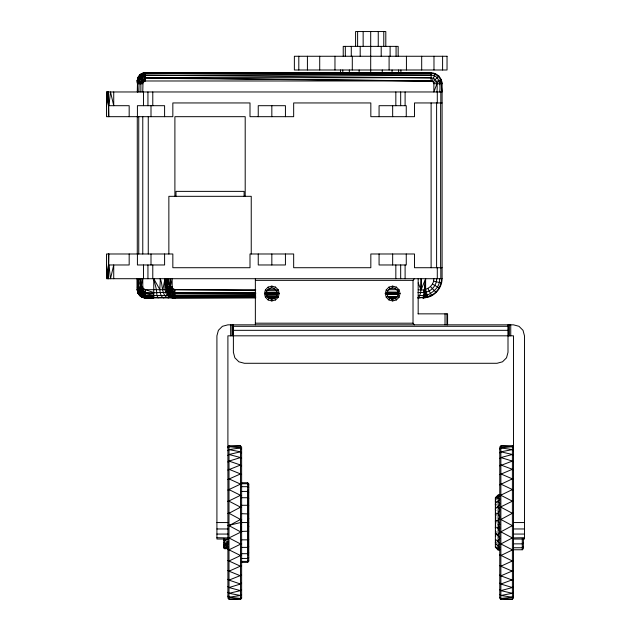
<?xml version="1.0" encoding="UTF-8"?>
<svg xmlns="http://www.w3.org/2000/svg" width="631" height="631" viewBox="0 0 631 631"><rect width="100%" height="100%" fill="white"/><g stroke="black" fill="none" stroke-linecap="round" stroke-linejoin="round"><path stroke-width="0.95" d="M142.772 91.968L143.024 80.721L139.688 78.843L137.834 79.758L137.274 80.997L137.574 78.82L138.378 76.864L141.391 73.843L145.516 72.739L431.115 72.739C437.015 72.857 441.976 77.826 442.094 83.726L442.094 278.705C442.079 287.941 434.633 296.838 425.294 297.651M140.871 91.968L140.871 83.726L145.154 81.02C145.942 77.787 142.985 74.482 139.688 75.152L137.574 78.82L137.274 91.968M418.921 297.414L420.703 292.539L421.153 278.705L421.161 289.684L425.617 278.705L425.617 289.337L427.676 297.311L417.872 297.927L418.921 297.414L427.274 297.414L427.558 296.846C435.571 294.661 441.534 287.026 441.59 278.705M174.44 297.927C164.77 297.398 165.819 285.441 166.663 278.705C166.647 285.457 164.667 297.509 174.897 297.927L255.697 297.54L174.897 297.304L170.575 296.578C164.857 292.603 167.523 284.415 167.002 278.705L167.231 286.939L168.067 278.705L167.743 286.939L166.789 289.945L169.944 295.986M137.613 91.968C138.039 85.753 135.192 73.89 144.578 72.991M163.839 297.927L162.482 297.414C158.081 292.248 160.668 284.786 160.203 278.705C163.003 284.62 161.126 293.029 166.687 297.414L168.706 297.927M141.391 73.843L138.165 77.542L138.378 76.864L137.582 78.772L137.613 83.726L138.504 76.84L142.377 73.362L145.516 72.739L431.115 73.37C436.92 73.425 440.951 78.402 442.094 83.726L433.86 83.726L433.055 81.785L431.115 80.981L144.641 77.668M107.522 278.705L106.521 264.973L108.437 278.705L108.934 253.985M255.697 297.927L145.516 297.927L143.174 296.578L142.464 295.127C139.333 290.039 136.88 285.023 138.883 278.705C139.427 284.881 141.123 290.962 145.516 295.513L153.751 296.665L145.516 296.704L153.751 297.414L172.933 297.398C164.557 295.56 166.742 284.873 166.663 278.705M174.897 297.304L174.755 297.887L172.555 296.578L171.845 295.127M153.751 297.414L145.516 297.304L145.375 297.887C135.247 297.406 137.124 285.401 137.613 278.705C137.968 285.236 135.215 297.643 145.516 297.927L145.516 289.684L140.681 286.939L141.202 288.974L140.91 291.577L142.921 295L145.516 295.513L169.069 295.513M422.873 297.927L423.22 297.256L423.346 297.919L425.404 297.319L424.789 289.597L425.617 278.705L423.63 295.513L422.873 297.927L427.274 297.414M495.65 517.594L495.682 523.919M138.883 91.968L139.104 81.241L140.689 75.057M495.627 531.105L495.682 536.326M137.613 83.726L137.274 82.724L138.875 76.493L137.274 81.533L137.984 78.331L137.274 80.981L137.582 78.772L137.842 79.751M159.911 289.684L153.751 278.705L153.751 297.927C147.441 298.991 137.471 297.903 137.274 289.684L138.378 293.809L137.274 289.684C137.337 294.014 141.013 297.816 145.375 297.887L141.194 296.578L141.312 295.442L139.104 289.424L140.39 286.939L140.871 278.705L140.887 286.939L142.787 287.215L143.024 289.937L145.516 295.513L144.467 297.177L141.194 296.578L138.473 293.778L137.582 291.893L137.274 278.705L137.668 288.974L138.473 293.778L141.391 296.822M255.697 289.684L174.897 289.684L174.897 297.927C167.712 298.771 171.577 291.025 170.062 286.939L172.168 287.215L172.61 288.288L174.897 289.684L255.697 290.615M495.658 531.239L495.611 535.38L495.698 531.286M418.258 289.684C425.428 291.38 433.954 286.6 433.86 278.705M436.707 278.705C436.668 284.841 432.267 290.528 426.335 292.098L423.63 295.513L418.345 295.513M439.681 278.705C440.13 288.88 430.807 293.423 423.243 297.414L425.278 297.643M170.062 286.939L172.61 288.288L172.405 289.937L174.897 295.513L173.848 297.177M138.883 278.705L137.85 286.939L137.613 278.705L137.582 291.893L137.274 289.369M495.682 512.411L495.65 518.422M137.274 81.02L137.582 78.772L137.274 82.724L138.102 77.692L137.274 80.981M108.934 116.68L108.437 91.968L106.521 105.692L106.521 91.968L442.094 91.968L440.683 79.766L441.258 79.522L433.647 82.677M495.65 525.797L495.374 527.705L495.737 526.017M137.274 81.565L137.4 80.729L137.732 83.726M170.78 296.822L167.767 293.809L166.663 289.684L145.516 289.684L144.262 293.825L142.44 295.608L139.79 295.008L138.504 293.825L138.173 292.366M174.897 289.684L173.643 293.825L171.821 295.608L169.171 295.008L167.854 293.778L167.223 290.915L169.069 291.822L170.291 291.577L173.809 289.369M140.871 83.726L142.921 75.657L145.516 72.778L145.154 81.02M495.848 542.542L495.374 542.628L495.65 541.019M227.901 513.421L228.998 513.287L240.529 519.463L241.626 519.51L240.529 525.647L241.626 531.696L228.998 537.935L216.914 537.715M137.984 292.334L138.118 293.005L137.274 289.132L137.582 291.893M162.877 289.684L164.928 278.705L166.379 289.684M495.737 512.916L495.374 514.707L495.919 515.519M137.274 287.941L139.688 295.513L142.377 297.304L145.516 297.887L151.921 297.524M143.221 288.288L139.104 289.424L138.615 291.577L139.979 295.063L139.688 291.822L138.615 291.577L137.408 289.945L138.363 286.939M140.887 286.939L142.772 278.705L142.787 287.215L140.681 286.939M170.267 286.939L172.153 278.705L172.168 287.215L170.267 286.939L170.252 278.705L169.771 286.939L167.996 291.577L169.171 295.008L170.575 296.578L174.755 297.887L172.05 297.414M495.919 542.234L495.374 542.628L495.737 541.09M431.115 73.37L145.516 73.377L144.207 74.087L141.652 74.087L139.688 78.843L142.724 75.602L140.91 79.088L139.104 81.241L137.668 81.691L138.883 83.726M439.657 91.968C440.69 85.43 439.752 75.31 431.115 75.152L145.516 75.184L142.921 75.657L140.91 79.088L141.202 81.683L140.689 83.726L139.104 81.241L138.615 79.088L139.688 75.152L142.377 73.362L145.516 72.778C142.204 72.967 139.317 74.868 137.897 77.842M167.546 293.123L168.012 294.054L166.97 291.893L167.223 290.915M439.649 83.726L440.683 79.766M264.421 293.533L265.414 289.826L268.128 287.113L271.835 286.119L275.542 287.113L278.255 289.826L279.249 293.533L278.255 297.24L275.542 299.954L271.835 300.948L268.128 299.954L265.414 297.24L264.421 293.533L266.203 293.533L266.96 290.717L270.376 288.091M270.376 298.968L274.651 298.408L276.709 296.349L277.466 293.533L276.709 290.717L273.294 288.091M248.33 520.094L248.772 518.453M385.249 293.533L386.243 289.826L388.956 287.113L392.663 286.119L396.371 287.113L399.084 289.826L400.078 293.533L399.084 297.24L396.371 299.954L392.663 300.948L388.956 299.954L386.243 297.24L385.249 293.533L387.04 293.533L387.789 290.717L389.848 288.659L392.663 287.902L395.479 288.659L397.538 290.717L398.295 293.533L397.538 296.349L395.479 298.408L391.212 298.968M137.408 289.945L137.274 278.705M241.626 519.51L240.529 522.555L227.901 525.607M432.164 81.186L435.319 73.575L435.075 74.166M400.582 72.81L431.115 72.739L431.115 80.981L145.516 78.236L144.026 81.533L143.024 80.721L141.202 81.683L139.104 81.241M427.077 294.977L425.231 293.66L423.914 291.025L424.955 290.946L425.617 289.337M495.374 527.587L499.768 528.115L498.119 524.416L499.768 524.432L498.119 520.685L499.768 516.97L498.119 513.366L499.768 509.927L498.119 506.725L499.768 503.814L498.119 501.259L499.768 499.097L498.119 497.37L495.374 499.886M138.615 79.088L140.24 75.539M138.165 77.542L138.497 76.943M498.119 497.37L499.768 496.116L498.119 496.36L499.768 495.863L498.119 495.351L495.374 498.072L498.119 495.351L499.768 495.098L498.119 495.098L495.374 497.867L495.374 547.274L498.119 550.019L499.768 549.767L498.119 549.514L499.768 549.254L498.119 547.511L499.768 547.747L498.119 546.02L499.768 543.859L498.119 541.303L499.768 538.393L498.119 535.191L499.768 531.752L498.119 528.147M495.792 520.275L495.611 522.862L495.374 521.143L495.919 520.638M268.128 299.954L269.019 298.408L273.294 298.968M275.542 287.113L274.651 288.659L271.835 287.902L269.019 288.659L268.128 287.113M388.956 299.954L389.848 298.408L392.663 299.157L395.479 298.408L396.371 299.954M396.371 287.113L395.479 288.659L394.123 288.091M423.914 291.025L424.789 289.597M495.848 543.796L495.374 544.553L495.792 543.906M439.034 80.445L436.952 83.726L433.86 91.968L433.86 83.726M495.919 543.851L495.374 544.553L495.919 544.253M495.848 533.227L495.374 533.818L495.919 533.716M495.919 508.302L495.374 508.957L495.65 510.747M414.409 324.839L413.021 323.19L413.021 280.353L414.409 278.705M142.464 295.127L139.688 291.822L144.428 289.369M142.07 290.907L144.641 293.005L167.373 292.334M145.516 78.236L144.594 77.542L145.516 76.611L142.921 75.657M433.055 81.785L438.876 75.957M227.901 446.764L228.998 445.667L240.529 445.92L241.626 447.008L241.626 598.354L240.529 599.45L228.998 599.198L227.901 598.109L227.901 335.818L513.5 335.818L513.5 598.109L512.396 599.198L500.864 599.45L499.768 598.354L499.768 447.008L500.864 445.92L512.396 445.667L513.5 446.764M241.626 562.379L247.667 562.379L248.772 561.282L248.772 483.835L247.667 482.739L241.626 482.739M513.5 549.767L522.287 549.767L523.383 548.678L523.383 538.637M227.901 447.75L228.998 446.661L240.529 445.92L240.529 599.45M228.998 445.667L228.998 599.198L240.529 598.456L241.626 597.368M248.772 560.304L247.667 561.377L241.626 561.377M499.768 448.964L500.864 447.9L512.396 446.661L513.5 447.75M499.768 597.368L500.864 598.456L512.396 597.218L513.5 596.153M227.901 450.668L228.998 449.627L240.529 447.9L241.626 448.964M227.901 596.153L228.998 597.218L240.529 595.49L241.626 594.449M143.663 73.291L139.688 75.152L141.652 74.087M499.768 452.829L500.864 451.82L512.396 449.627L513.5 450.668M499.768 594.449L500.864 595.49L512.396 593.298L513.5 592.288M495.374 497.867L498.119 495.351M523.383 546.738L522.287 547.747L513.5 547.747M143.024 80.721L145.169 78.772L145.516 80.981L431.115 80.981M248.772 557.441L247.667 558.435L241.626 558.435M227.901 455.448L228.998 454.478L240.529 451.82L241.626 452.829M227.901 592.288L228.998 593.298L240.529 590.64L241.626 589.669M499.768 458.5L500.864 457.57L512.396 454.478L513.5 455.448M499.768 589.669L500.864 590.64L512.396 587.548L513.5 586.617M495.792 533.471L495.374 533.818L495.816 533.597M227.901 461.963L228.998 461.087L240.529 457.57L241.626 458.5M227.901 586.617L228.998 587.548L240.529 584.03L241.626 583.154M248.772 552.835L247.667 553.687L241.626 553.687M495.374 503.388L498.119 501.259M523.383 543.007L522.287 543.859L513.5 543.859M499.768 465.828L512.396 461.087L513.5 461.963M227.901 470.056L240.529 465.008L241.626 465.828M227.901 579.29L228.998 580.11L241.626 575.062M499.768 474.622L512.396 469.29L513.5 470.056M499.768 575.062L500.864 575.827L513.5 570.495M248.772 546.698L247.667 547.385L241.626 547.385M499.768 484.789L512.396 478.882L513.5 479.505M495.374 542.628L495.848 542.337M265.414 297.24L266.96 296.349L266.203 291.664M276.709 290.717L278.255 289.826M386.243 297.24L387.789 296.349L387.04 293.533M397.538 290.717L399.084 289.826M495.374 508.302L498.119 506.725M227.901 479.505L240.529 473.928L241.626 474.622M227.901 570.495L228.998 571.189L241.626 565.613M240.529 519.463L228.998 525.655L240.529 531.83M499.768 519.51L500.864 519.463L512.396 513.287L513.5 513.421M499.768 531.696L500.864 531.83L512.396 525.655L513.5 525.607M228.998 513.287L240.529 507.174L241.626 507.395M499.768 507.395L512.396 501.164L513.5 501.471M499.768 543.646L500.864 543.954L512.396 537.935L524.479 537.715M241.626 495.682L240.529 495.296L227.901 501.471M227.901 549.435L228.998 549.822L241.626 543.646M499.768 484.663L500.864 484.111L513.5 490.066M499.768 565.613L500.864 566.236L513.5 560.454M499.768 495.682L512.396 489.593M513.5 549.435L500.864 555.525L499.768 555.051M227.901 490.066L240.529 484.111L241.626 484.663M227.901 560.454L228.998 561.006L241.626 555.051M141.194 296.578L143.174 296.578L145.516 295.513L143.142 294.835L140.91 291.577L144.262 293.825M170.575 296.578L172.555 296.578L174.897 295.513L255.697 295M248.772 539.355L247.667 539.836L241.626 539.836M495.808 501.251L495.374 501.432L495.919 501.408M223.721 539.915L224.549 540.475L228.39 538.898M426.051 297.382L431.462 295.332M223.721 542.636L224.549 543.291L228.39 541.942L224.549 540.475M166.663 287.941L167.057 288.982L168.493 289.424L172.61 288.288M499.768 583.154L500.864 584.03L513.5 579.376L512.396 580.11L500.864 575.827M495.374 514.281L498.119 513.366M145.169 78.772L142.078 79.751L144.278 76.895L145.516 76.611M423.346 297.919L424.726 297.516M223.721 544.837L224.549 545.563L228.39 544.498L224.549 544.427L228.39 543.906L224.549 543.291M139.751 75.681L144.207 74.087L145.516 75.184L431.115 77.826C438.3 78.149 437.251 87.023 436.96 91.968M142.921 295L141.312 295.442L143.174 296.578M171.821 295.608L174.897 295.513C170.512 290.962 168.808 284.881 168.272 278.705L167.743 286.939L170.693 295.442L172.35 294.993L174.897 295.513L255.697 295.971M495.848 501.322L495.374 501.432L495.808 501.195L495.374 500.344M425.404 297.319L427.558 296.846L423.243 297.414M248.772 531.176L241.626 531.42M223.721 546.454L224.549 547.235L228.39 546.478L224.549 545.563M142.251 73.488L145.516 73.141M417.872 297.927L421.437 297.485M223.721 538.33L223.721 547.818L224.549 548.647L228.39 548.544L224.549 548.339L223.721 547.527L224.549 548.276L228.39 547.834L224.549 547.235M224.549 548.339L227.428 548.039M495.374 520.875L498.119 520.685M142.44 295.608L145.516 295.513M227.901 501.195L228.998 501.164L240.529 507.174M241.626 543.922L240.529 543.954L228.998 537.935M265.548 294.937L277.372 294.866M386.74 294.172L398.563 294.093M255.697 292.65L174.03 293.005L171.458 290.907M265.548 292.626L278.358 292.603M386.74 292.374L398.563 292.35M431.115 77.826L144.594 77.542M137.274 83.726L142.772 83.726M442.094 102.948L414.496 102.948L414.496 116.68L370.831 116.68L370.831 102.948L293.667 102.948L293.667 116.68L250.002 116.68L250.002 102.948L172.839 102.948L172.839 116.68L106.521 116.68L106.521 91.968M442.094 267.718L414.496 267.718L414.496 253.985L370.831 253.985L370.831 267.718L293.667 267.718L293.667 253.985L250.002 253.985L250.002 267.718L172.839 267.718L172.839 253.985L106.521 253.985L106.521 278.705L442.094 278.705M255.358 280.353L413.021 280.353M137.274 286.939L142.772 286.939M166.663 286.939L172.153 286.939M267.52 289.684L276.386 289.684M388.712 289.684L397.577 289.684M417.967 292.539L423.874 292.539L425.231 293.66M277.466 293.533L279.249 293.533M398.295 293.533L400.078 293.533M255.697 293.754L174.897 293.723L255.697 293.841M265.548 293.754L278.358 293.762M386.74 293.801L398.563 293.801L386.74 293.73M255.697 296.744L174.897 296.704L255.697 297.13M266.534 296.751L277.372 296.751M397.577 296.815L387.726 296.815L397.577 296.783M268.498 297.927L275.4 297.927M388.657 297.927L396.591 297.879M418.069 313.852L447.592 313.852L447.592 324.839M255.358 323.19L413.021 323.19M233.391 326.306L508.002 326.306M233.391 330.328L508.002 330.328M241.626 483.74L247.667 483.74L248.772 484.805M241.626 486.682L247.667 486.682L248.772 487.676M241.626 491.423L247.667 491.423L248.772 492.283M241.626 497.733L247.667 497.733L248.772 498.419M241.626 505.281L247.667 505.281L248.772 505.754M241.626 513.697L248.772 513.942M216.914 522.555L227.901 522.555M241.626 522.555L248.772 522.555M513.5 522.555L524.479 522.555M216.914 528.967L227.901 528.967M513.5 528.967L524.479 528.967M216.914 534.063L227.901 534.063M513.5 534.063L524.479 534.063M227.901 539.032L216.914 539.032L216.914 335.818L218.389 330.328L222.404 326.306L227.901 324.839L513.5 324.839L518.99 326.306L523.012 330.328L524.479 335.818L524.479 539.032L513.5 539.032M141.194 74.087L142.511 74.087M265.548 293.857L278.358 293.872M386.74 294.03L398.563 294.046M267.52 297.556L276.386 297.58M255.697 293.17L174.897 292.823L174.566 291.853L170.583 288.974M265.548 293.21L278.358 293.265M267.52 297.177L276.386 297.24M431.115 75.152L145.516 73.377L145.319 72.975M266.534 296.034L277.372 296.097M266.534 290.741L277.372 290.867M386.74 292.129L398.563 292.263M512.396 446.661L500.864 445.92L500.864 599.45M500.864 598.456L512.396 599.198L512.396 445.667M224.549 548.276L228.39 548.544L224.549 548.647L224.549 538.842M153.751 297.927L144.467 297.177M228.998 446.661L240.529 447.9M228.998 597.218L240.529 598.456M500.864 447.9L512.396 449.627M500.864 595.49L512.396 597.218M495.374 546.359L498.119 549.002L499.768 549.254M174.535 297.375L174.897 297.887L172.547 297.453L174.897 297.927M228.998 449.627L240.529 451.82M228.998 593.298L240.529 595.49M172.334 297.927C163.106 296.949 164.991 285.109 164.928 278.705M173.265 297.532L174.897 297.887M153.751 295.513L145.516 293.723L153.751 293.707L145.516 292.823L145.185 291.853L141.202 288.974M433.584 281.142L441.613 282.972M500.864 451.82L512.396 454.478M500.864 590.64L512.396 593.298M423.63 295.513L427.55 296.822M228.998 454.478L240.529 457.57M228.998 587.548L240.529 590.64M137.842 290.915L140.24 295.127M500.864 457.57L512.396 461.087M500.864 584.03L512.396 587.548M139.104 289.424L137.274 288.288M228.998 461.087L240.529 465.008M228.998 580.11L240.529 584.03M145.516 289.684L153.751 292.539M500.864 465.008L512.396 469.29M228.998 469.29L240.529 473.928M228.998 571.189L240.529 575.827M500.864 473.928L512.396 478.882M500.864 566.236L512.396 571.189M228.998 478.882L240.529 484.111M228.998 561.006L240.529 566.236M495.374 533.929L498.119 535.191M498.119 549.002L499.768 549.767M499.768 495.863L498.119 495.098L498.119 550.019M512.396 561.006L499.768 554.83M228.998 489.593L240.529 495.296M228.998 549.822L240.529 555.525M500.864 495.296L512.396 501.164M500.864 543.954L512.396 549.822M500.864 507.174L512.396 513.287M500.864 531.83L512.396 537.935M500.864 519.463L512.396 525.655M432.44 284.1L439.61 288.154M141.202 81.683L143.016 82.724M386.243 289.826L387.789 290.717M397.538 296.349L399.084 297.24M265.414 289.826L266.96 290.717M276.709 296.349L278.255 297.24M170.693 295.442L172.555 296.578M168.493 289.424L170.291 291.577L173.643 293.825M495.374 539.426L498.119 541.303M495.919 504.8L495.374 504.398L495.682 507.064M495.863 504.8L495.374 504.398L495.611 506.101M424.955 290.946L426.335 292.098M495.374 543.677L498.119 546.02M158.152 297.927L156.938 295.513L156.433 289.684L153.751 278.705M387.789 296.349L389.848 298.408M266.96 296.349L269.019 298.408M140.689 295.608L141.652 296.578M436.21 292.547L430.492 286.616M139.79 295.008L140.563 295.986M495.808 504.989L495.374 504.398L495.848 505.1M170.291 291.577L172.35 294.993M388.956 287.113L389.848 288.659L392.663 287.902L392.663 286.119M274.651 298.408L275.542 299.954M431.699 295.781L427.913 288.462M138.378 293.809L138.165 293.123L139.688 295.513L139.585 294.835M167.168 292.539L167.767 293.809M418.187 282.925L420.893 289.684M167.057 288.982L169.36 295.063L169.069 291.822M248.33 525.024L248.772 526.664M166.789 289.945L166.663 289.132L166.97 291.893M441.455 83.726L441.463 91.968M522.287 538.393L522.287 549.767M510.747 324.839L510.747 335.818M509.375 324.839L509.375 335.818M508.373 324.839L508.373 335.818M508.002 324.839L508.002 352.295L506.535 357.793L502.513 361.808L497.023 363.282L244.378 363.282L238.881 361.808L234.858 357.793L233.391 352.295L233.391 324.839M446.929 313.852L446.929 324.839M445.021 313.852L445.021 324.839M442.591 56.262L442.591 69.994M440.824 91.968L440.824 102.948M440.824 267.718L440.824 278.705M440.627 102.948L440.627 267.718M437.291 91.968L437.291 102.948M437.291 267.718L437.291 278.705M436.605 102.948L436.605 267.718M433.978 56.262L433.978 69.994M431.115 102.948L431.115 267.718M421.689 56.262L421.689 69.994M418.172 278.705L418.172 313.852M406.427 56.262L406.427 69.994M406.261 116.68L406.261 105.692L379.073 105.692L379.073 116.68M406.261 253.985L406.261 264.973L379.073 264.973L379.073 253.985M405.102 91.968L405.102 105.692M405.102 264.973L405.102 278.705M400.906 69.994L400.906 72.739M400.677 91.968L400.677 105.692M400.677 264.973L400.677 278.705M398.603 69.994L398.603 72.739M398.295 291.664L398.295 295.489M398.161 56.262L398.161 46.378L343.232 46.378L343.232 56.262M396.071 46.378L396.071 56.262M395.834 91.968L395.834 105.692M395.834 264.973L395.834 278.705M392.663 105.692L392.663 116.68M392.663 253.985L392.663 264.973M392.663 299.157L392.663 300.948M392.119 297.8L392.119 299.654M392.056 69.994L392.056 72.739M390.116 46.378L390.116 56.262M389.098 56.262L389.098 69.994M385.801 46.378L385.801 31.55L355.592 31.55L355.592 46.378M383.774 31.55L383.774 46.378M382.26 69.994L382.26 72.739M381.203 46.378L381.203 56.262M378.253 31.55L378.253 46.378M370.697 31.55L370.697 72.739M363.148 31.55L363.148 46.378M360.191 46.378L360.191 56.262M359.134 69.994L359.134 72.739M357.619 31.55L357.619 46.378M352.295 56.262L352.295 69.994M351.278 46.378L351.278 56.262M349.337 69.994L349.337 72.739M345.323 46.378L345.323 56.262M342.791 69.994L342.791 72.739M340.488 69.994L340.488 72.739M334.966 56.262L334.966 69.994M319.712 56.262L319.712 69.994M307.415 56.262L307.415 69.994M298.802 56.262L298.802 69.994M285.433 116.68L285.433 105.692L258.245 105.692L258.245 116.68M285.433 253.985L285.433 264.973L258.245 264.973L258.245 253.985M271.835 105.692L271.835 116.68M271.835 253.985L271.835 264.973M271.835 286.119L271.835 287.902M271.835 299.157L271.835 300.948M255.358 278.705L255.358 324.839M251.241 253.985L251.241 196.32L168.856 196.32L168.856 253.985M248.33 489.609L248.33 555.509M247.667 482.739L247.667 562.379M245.199 196.32L245.199 116.68L174.897 116.68L174.897 196.32M244.102 196.32L244.102 191.374L175.994 191.374L175.994 196.32M233.02 324.839L233.02 335.818M232.019 324.839L232.019 335.818M230.646 324.839L230.646 335.818M164.596 116.68L164.596 105.692L137.416 105.692L137.416 116.68M164.596 253.985L164.596 264.973L137.416 264.973L137.416 253.985M152.781 91.968L152.781 105.692M152.781 264.973L152.781 278.705M151.006 105.692L151.006 116.68M151.006 253.985L151.006 264.973M148.261 116.68L148.261 253.985M147.938 91.968L147.938 105.692M147.938 264.973L147.938 278.705M143.521 91.968L143.521 105.692M143.521 264.973L143.521 278.705M142.772 116.68L142.772 253.985M138.749 116.68L138.749 253.985M137.274 116.68L137.274 253.985M129.174 116.68L129.174 105.692L108.934 105.692L110.504 91.968L113.73 105.692L113.73 91.968M129.174 253.985L129.174 264.973L108.934 264.973L110.504 278.705L113.73 264.973L113.73 278.705M108.437 91.968L108.437 116.68M108.437 253.985L108.437 278.705M107.522 91.968L106.521 105.692L107.522 91.968M137.708 286.939L137.274 287.215L137.755 286.939M447.032 56.262L294.369 56.262L294.369 69.994L447.032 69.994L447.032 56.262M495.737 510.589L495.374 508.957L495.69 510.629"/></g></svg>
